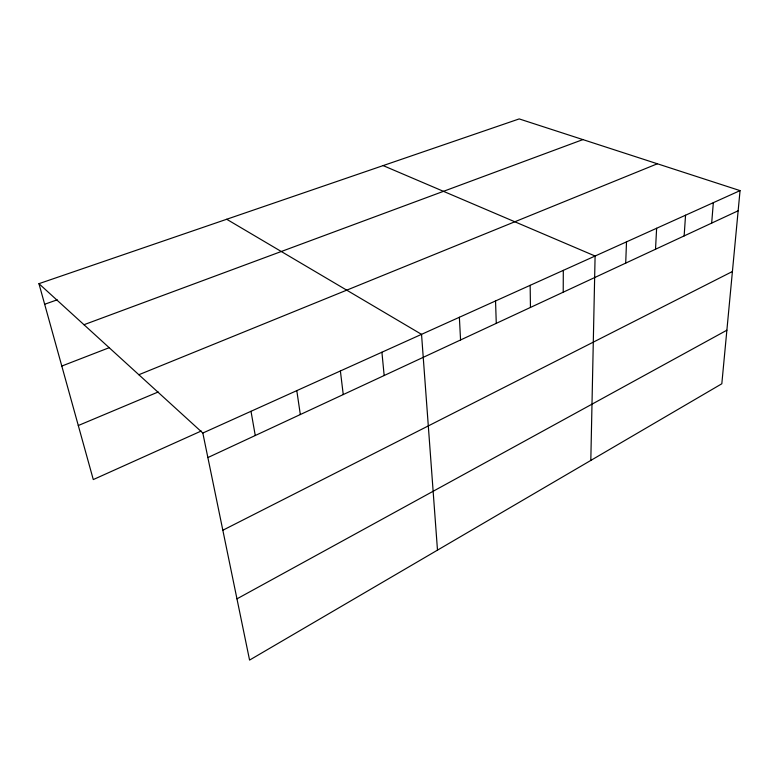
<?xml version="1.0" encoding="UTF-8"?>
<svg xmlns="http://www.w3.org/2000/svg" width="779" height="779" viewBox="0 0 779 779"><rect width="100%" height="100%" fill="white"/><g stroke="black" fill="none" stroke-linecap="round" stroke-linejoin="round"><path stroke-width="1.17" d="M563.217 292.203L563.305 270.371M590.813 460.428L595.098 256.028L383.141 165.596M625.712 263.117L626.501 241.86M655.519 249.241L656.629 228.266M684.147 235.92L685.549 215.208M711.675 223.115L713.33 202.676M740.05 190.621L721.821 383.774L249.572 660.086L202.822 433.036L38.95 283.673L519.204 118.914L740.05 190.621L202.822 433.036M236.962 598.847L726.875 330.208M222.843 530.236L732.416 271.511M207.876 457.565L738.141 210.788M201.235 431.011L93.285 479.572L38.95 283.673M78.29 425.529L158.215 391.973M138.857 374.728L657.369 163.775M61.794 366.052L109.05 347.755M83.986 324.716L582.906 139.597M44.656 304.258L57.218 299.818M226.699 219.259L421.536 334.347L437.486 550.14M251.004 411.293L255.259 435.519M296.799 390.63L300.324 414.545M340.384 370.96L343.247 394.573M381.914 352.225L384.164 375.527M459.367 317.267L460.564 339.975M495.541 300.947L496.272 323.353M530.158 285.328L530.45 307.452"/></g></svg>
